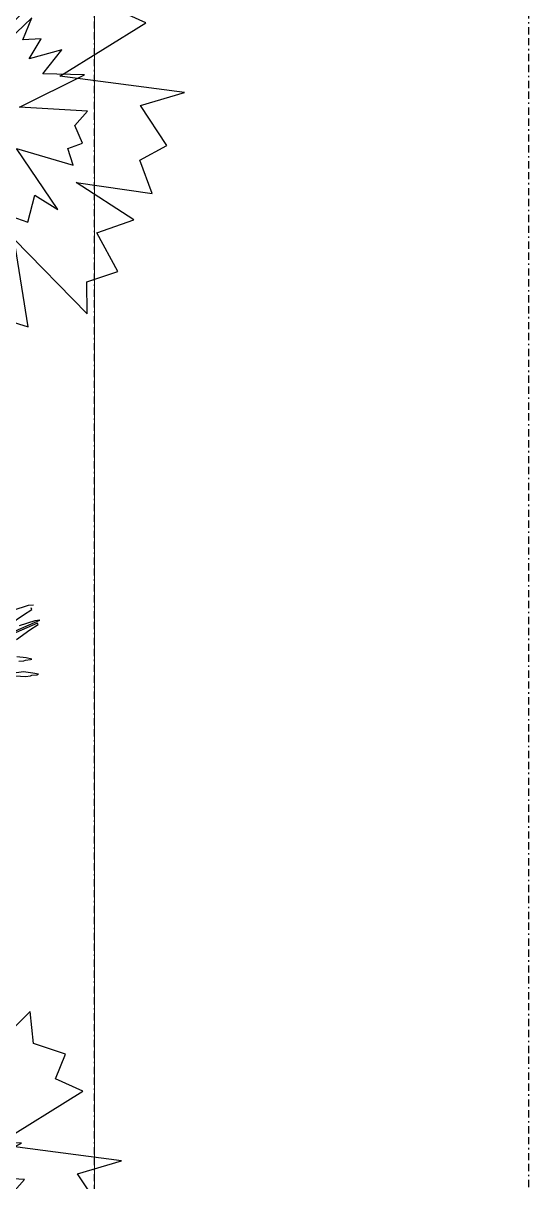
# Model space of a CAD drawing. Header units: millimetres. Extents: x 7703 to 16070, y -6855 to 95.
# Drawn here: x 14908.8 to 14943.7, y -5084 to -5004 of the extents above; entities that cross this region are included whole.
import ezdxf

# ---------------------------------------------------------------- set-up
doc = ezdxf.new("R2010")
doc.units = ezdxf.units.MM
doc.linetypes.add('BORDER', pattern=[1.75, 0.5, -0.25, 0.5, -0.25, 0, -0.25])
for name, color, linetype in [('AĞAÇLAR', 7, 'Continuous'), ('Kıtc-014 Elk Tes İşaretler', 1, 'Continuous'), ('yeni', 7, 'Continuous'), ('YENİ AĞAÇ', 80, 'Continuous')]:
    doc.layers.add(name, color=color, linetype=linetype)
doc.layers.add('kapı', color=6, linetype='Continuous', lineweight=9)
doc.styles.get("Standard").update_dxf_attribs({"font": 'stylu.ttf', "height": 10})

# ---------------------------------------------------------------- blocks, each defined once
blk = doc.blocks.new('A$C06865A3D')
at = {"color": 84}
for p, q in [((2.9105, 3.2699), (2.8836, 3.2176)), ((2.9224, 3.284), (2.9105, 3.2699)), ((2.9216, 3.2341), (2.929, 3.2689)), ((2.929, 3.2689), (2.9236, 3.271)), ((2.911, 3.1754), (2.9216, 3.2341)), ((3.0385, 3.1315), (3.0114, 3.1107)), ((3.0558, 3.1435), (3.0385, 3.1315)), ((3.0396, 3.1184), (3.0418, 3.1239)), ((3.0418, 3.1239), (3.0536, 3.138)), ((3.0536, 3.138), (3.0558, 3.1435)), ((3.0277, 3.1043), (3.0396, 3.1184))]:
    blk.add_line(p, q, dxfattribs=at)
at = {"color": 87}
for p, q in [((2.9347, 3.1535), (2.9776, 3.2623)), ((2.9788, 3.2492), (2.9402, 3.1513)), ((2.9776, 3.2623), (2.9657, 3.2481)), ((2.9842, 3.2471), (2.9788, 3.2492)), ((2.9657, 3.2481), (2.9389, 3.1958)), ((2.9663, 3.1536), (2.9768, 3.2123)), ((2.9768, 3.2123), (2.9842, 3.2471)), ((3.0666, 3.0889), (3.0407, 3.0551)), ((3.044, 3.0476), (3.083, 3.0825)), ((3.0937, 3.1097), (3.0666, 3.0889)), ((3.083, 3.0825), (3.0948, 3.0967)), ((3.111, 3.1217), (3.0937, 3.1097)), ((3.0948, 3.0967), (3.097, 3.1021)), ((3.097, 3.1021), (3.1089, 3.1163)), ((3.1089, 3.1163), (3.111, 3.1217))]:
    blk.add_line(p, q, dxfattribs=at)
blk = doc.blocks.new('21')
at = {"layer": 'AĞAÇLAR', "xscale": 100.0000000000477, "yscale": 100.0000000000477, "zscale": 100.0000000000477, "rotation": 224.9999999999528}
blk.add_blockref('A$C06865A3D', (6127.91, 8049.89), dxfattribs=at)
blk = doc.blocks.new('DDDDCD')
at = {"layer": 'YENİ AĞAÇ', "color": 204}
for points in [[(274.5876, 183.5043), (274.39, 183.3644), (274.4636, 183.3539), (274.4756, 183.2789), (274.5721, 183.3129), (274.5881, 183.2237), (274.6946, 183.3425), (274.6418, 183.1725), (274.7225, 183.1884), (274.7463, 183.1213), (274.8473, 183.1672), (274.8611, 183.0622), (274.9435, 183.3413), (275.0348, 183.1258), (275.0725, 183.1835), (275.1256, 183.1519), (275.1611, 183.2209), (275.2362, 183.2171), (275.0777, 183.4364), (275.3393, 183.3183), (275.238, 183.4485), (275.3588, 183.4504), (275.2497, 183.5276), (275.3405, 183.5413), (275.2913, 183.5948), (275.3822, 183.6227), (275.1286, 183.6538), (275.3282, 183.7767), (275.2571, 183.8082), (275.2727, 183.8714), (275.2072, 183.8831), (275.2528, 183.9521), (275.0927, 183.8728), (275.1303, 183.9739), (275.0394, 183.9556), (274.9817, 184.0346), (274.8697, 183.8785), (274.8455, 184.0975), (274.8079, 183.9772), (274.7643, 184.0697), (274.743, 183.9969), (274.63, 184.0203), (274.6065, 183.9509), (274.5472, 183.9609), (274.6502, 183.7872), (274.4565, 183.8518), (274.5578, 183.7278), (274.4132, 183.7569), (274.5065, 183.6938), (274.4432, 183.6977), (274.4512, 183.6542), (274.3542, 183.6286), (274.4079, 183.5576), (274.3821, 183.5039)], [(274.7266, 183.6858), (274.5887, 183.7178), (274.6127, 183.6815), (274.5845, 183.6471), (274.6369, 183.6181), (274.6042, 183.5765), (274.6975, 183.5761), (274.6027, 183.5331), (274.641, 183.504), (274.6209, 183.4675), (274.6803, 183.4412), (274.6397, 183.3943), (274.7938, 183.4668), (274.7351, 183.3431), (274.7749, 183.349), (274.7818, 183.3135), (274.8257, 183.3249), (274.8533, 183.2905), (274.8875, 183.4451), (274.9376, 183.2848), (274.9552, 183.3798), (275.003, 183.3277), (274.9943, 183.4054), (275.0356, 183.371), (275.0399, 183.4133), (275.0874, 183.3844), (275.0024, 183.5074), (275.1338, 183.4679), (275.1198, 183.5113), (275.1536, 183.529), (275.1332, 183.5622), (275.1811, 183.5691), (275.0841, 183.6083), (275.143, 183.6311), (275.0997, 183.6638), (275.1117, 183.7197), (275, 183.708), (275.0863, 183.8037), (275.0191, 183.7734), (275.0426, 183.8284), (275.0024, 183.8094), (274.9688, 183.8679), (274.9292, 183.8512), (274.9106, 183.881), (274.8747, 183.7684), (274.8276, 183.8783), (274.8128, 183.7858), (274.7693, 183.8603), (274.778, 183.795), (274.755, 183.8241), (274.7392, 183.8037), (274.6902, 183.8362), (274.6801, 183.7851), (274.6466, 183.7755)]]:
    blk.add_lwpolyline(points, close=True, dxfattribs=at)
at = {"layer": 'YENİ AĞAÇ', "color": 204, "flags": 1}
for tag, p in [('ITEM', (274.8733, 183.6042)), ('SIZE', (274.8733, 183.5848))]:
    blk.add_attdef(tag, p, '', height=0.0116, dxfattribs=at)
for tag, p in [('SIZE', (274.8729, 183.5922)), ('ITEM', (274.8814, 183.5997))]:
    blk.add_attdef(tag, p, '', height=0.00681, rotation=311.6524, dxfattribs=at)

msp = doc.modelspace()

# ---------------------------------------------------------------- linework, layer by layer
at = {"color": 0, "linetype": 'BORDER'}
for p, q in [((14913.669, -5819.112), (14913.669, -4159.893)), ((14943.669, -5849.112), (14943.669, -4159.893))]:
    msp.add_line(p, q, dxfattribs=at)
at = {"layer": 'Kıtc-014 Elk Tes İşaretler', "lineweight": 20, "ltscale": 0.29}
msp.add_lwpolyline([(14913.669, -4168.639), (14838.932, -4168.639), (14838.932, -5163.483), (14913.669, -5163.483)], close=True, dxfattribs=at)

# ---------------------------------------------------------------- block references
at = {"layer": 'kapı', "color": 7, "xscale": 0.1920239999773912, "yscale": 0.1920239999773912, "zscale": 0.1920239999773912, "rotation": 90}
msp.add_blockref('21', (16370.961, -6225.765, 469.979), dxfattribs=at)
at = {"layer": 'yeni', "xscale": 29.81159999992195, "yscale": 29.81159999992195, "zscale": 29.81159999992195, "rotation": 98.95964764835672}
for p in [(21586.812, -12252.918, 469.979), (21582.464, -12326.654, 469.979)]:
    msp.add_blockref('DDDDCD', p, dxfattribs=at)

doc.saveas('drawing.dxf')
